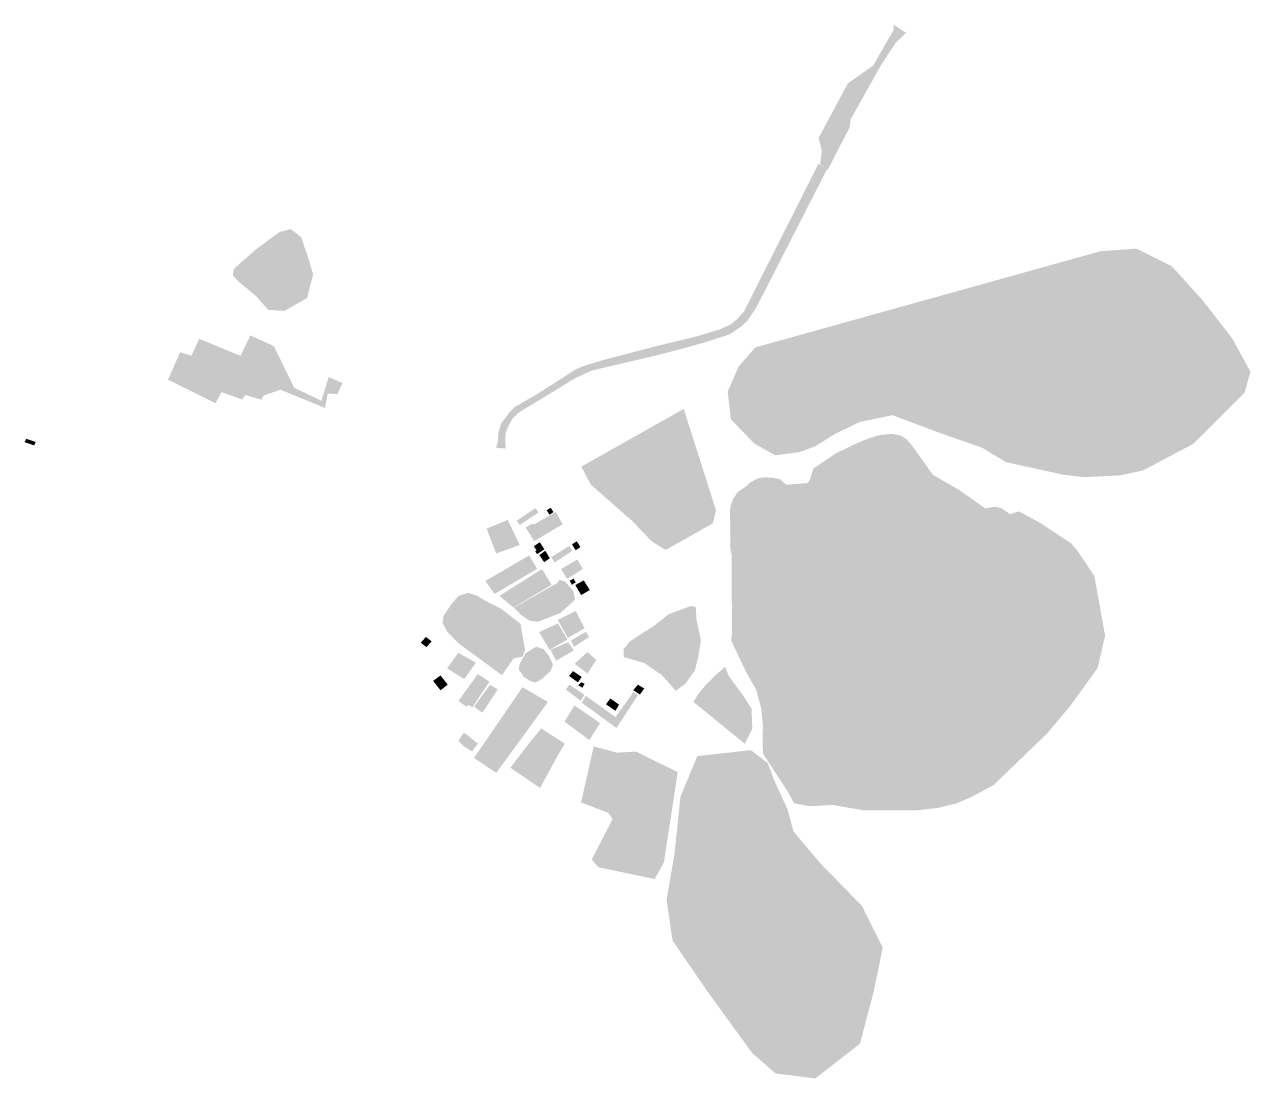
# Model space of a CAD drawing. Header units: feet. Extents: x 746381 to 749776, y 8928982 to 8931900.
import ezdxf

# ---------------------------------------------------------------- set-up
doc = ezdxf.new("R2010")
doc.units = ezdxf.units.FT
doc.header["$MEASUREMENT"] = 0

msp = doc.modelspace()

# ---------------------------------------------------------------- hatches: boundary and pattern name
for points in [[(748585.1, 8931519.8), (748589.3, 8931549.3), (748580.4, 8931585.6), (748661, 8931736.3), (748731.6, 8931786.3), (748788.5, 8931885.3), (748787.4, 8931899.6), (748822.7, 8931876.4), (748793.7, 8931849), (748751.1, 8931783.7), (748669.4, 8931637.8), (748666.3, 8931615.1), (748610.9, 8931507.7), (748606.7, 8931501.3), (748605, 8931497.2), (748585.3, 8931512.4), (748585.1, 8931519.8)], [(748579.8, 8931514.1), (748603.4, 8931498.9), (748430.6, 8931160.8), (748405.6, 8931112.8), (748382.9, 8931079.4), (748365.1, 8931063), (748334.6, 8931042.5), (748270.9, 8931021.4), (748200.1, 8931001.5), (748126.3, 8930982.6), (747952.1, 8930941.8), (747905.4, 8930920.3), (747835.2, 8930877.2), (747758.5, 8930831), (747744.8, 8930821.1), (747732.5, 8930808.5), (747722.2, 8930790.5), (747713.7, 8930769.6), (747712.4, 8930749.2), (747713.2, 8930736.4), (747713.4, 8930725.8), (747687.1, 8930728), (747692.1, 8930745.9), (747694, 8930772), (747701.3, 8930795.3), (747707.2, 8930803.5), (747713.9, 8930811.9), (747724.7, 8930827.2), (747739.8, 8930841.3), (747769.5, 8930858.7), (747794.7, 8930873), (747864.2, 8930917.2), (747904.6, 8930943.5), (747929.8, 8930954.6), (747990.8, 8930972.9), (748121.3, 8931006.9), (748245, 8931037), (748305.2, 8931055.3), (748335.8, 8931068.7), (748356.4, 8931085.9), (748373.2, 8931104.5), (748579.8, 8931514.1)], [(746961.1, 8931223.7), (747021.7, 8931276.9), (747087.5, 8931325.4), (747119.1, 8931333.3), (747147.6, 8931310.6), (747166, 8931255.9), (747180.3, 8931208.5), (747163.9, 8931142.6), (747100.7, 8931106.8), (747055.9, 8931109.9), (747022.2, 8931147.9), (746974.3, 8931187.9), (746958, 8931205.8), (746961.1, 8931223.7)], [(748571.7, 8930732.5), (748527.7, 8930716.2), (748460.5, 8930707), (748402.6, 8930739.4), (748337.7, 8930806.6), (748328.4, 8930883), (748358.5, 8930952.5), (748404.9, 8931005.8), (749361.6, 8931272.2), (749461.3, 8931279.2), (749558.6, 8931230.5), (749644.3, 8931135.6), (749725.4, 8931031.3), (749776.3, 8930938.6), (749760.1, 8930880.7), (749618.8, 8930739.4), (749478.6, 8930665.3), (749413.8, 8930651.4), (749316.5, 8930646.7), (749256.2, 8930653.7), (749098.7, 8930688.4), (749033.8, 8930727.8), (748908.7, 8930771.8), (748784.8, 8930818.2), (748694.5, 8930799.6), (748627.3, 8930767.2), (748571.7, 8930732.5)], [(746926.9, 8930882.2), (746910, 8930851.5), (746778.5, 8930916.5), (746812.1, 8930992.5), (746843.5, 8930983), (746864.7, 8931029.8), (746979.5, 8930982.3), (747006.5, 8931039.3), (747071.6, 8931009.3), (747127.8, 8930894.6), (747203.1, 8930858), (747223.6, 8930923.8), (747261.6, 8930907), (747247.7, 8930877), (747220.7, 8930877.8), (747213.3, 8930838.3), (747089.8, 8930888.7), (747043.8, 8930872.7), (747037.2, 8930861), (746992.6, 8930874.1), (746983.9, 8930861.7), (746926.9, 8930882.2)], [(748157, 8930445.2), (748118.8, 8930468.4), (748064.3, 8930525.1), (747949.7, 8930625.9), (747923, 8930675.7), (748206.8, 8930835.6), (748296, 8930555.2), (748287.9, 8930519.3), (748157, 8930445.2)], [(746385.8, 8930753), (746412, 8930744), (746408, 8930734.5), (746381.1, 8930743.7), (746385.8, 8930753)], [(748491, 8930625.8), (748492.1, 8930626), (748546.3, 8930630.1), (748551, 8930631.9), (748554.6, 8930636.8), (748557.1, 8930642.5), (748566.4, 8930671.8), (748572, 8930674.5), (748626.2, 8930711.5), (748639, 8930717.8), (748683.3, 8930739.3), (748714.6, 8930752.4), (748744.2, 8930762.1), (748764.9, 8930765), (748783.9, 8930766.6), (748808.3, 8930761.8), (748824.3, 8930751), (748841.2, 8930731.4), (748863.8, 8930699.8), (748896.3, 8930653.5), (748969.8, 8930610.9), (749042, 8930560.3), (749069.5, 8930564.9), (749086.2, 8930560.8), (749098.4, 8930552.7), (749110.6, 8930544.1), (749135.4, 8930552.2), (749138.6, 8930550), (749151.2, 8930543.2), (749195, 8930519.3), (749279.8, 8930463.3), (749297.9, 8930441.7), (749343.9, 8930373.1), (749373.7, 8930207.9), (749353, 8930118.5), (749278, 8930014.7), (749212.2, 8929936.2), (749065.9, 8929795.4), (749004.6, 8929762), (748963, 8929744), (748911.6, 8929731.3), (748849.3, 8929724.1), (748764.5, 8929724.1), (748707.6, 8929724.1), (748659.8, 8929732.2), (748619.2, 8929739.5), (748556, 8929735.8), (748512.7, 8929744), (748491.9, 8929781), (748439.1, 8929861.3), (748426.9, 8929880.3), (748425.1, 8929907.3), (748426, 8929958.8), (748421.5, 8930006.6), (748407.1, 8930059), (748380.4, 8930105.9), (748338, 8930194.3), (748340.7, 8930216.9), (748339.8, 8930313.5), (748339.8, 8930427.2), (748335.3, 8930454.7), (748335.8, 8930476.9), (748335.3, 8930499), (748335.8, 8930514.3), (748334.4, 8930551.8), (748336.7, 8930567.6), (748343.4, 8930586.1), (748356.5, 8930605.5), (748376.8, 8930619.5), (748391.7, 8930632.5), (748412.9, 8930643.8), (748429.2, 8930646.1), (748453.5, 8930645.2), (748473, 8930641.1), (748491, 8930625.8)], [(747744.4, 8930526.5), (747796.3, 8930561), (747804.3, 8930549), (747753, 8930514.3), (747744.4, 8930526.5)], [(747768.6, 8930507.8), (747787.7, 8930518.4), (747790, 8930514.9), (747852.5, 8930550.3), (747871.5, 8930516.5), (747792.6, 8930469.6), (747768.6, 8930507.8)], [(747827.1, 8930554.9), (747838.3, 8930562.1), (747846.1, 8930549.9), (747835.2, 8930542.8), (747827.1, 8930554.9)], [(747660.8, 8930504.3), (747719.2, 8930528.3), (747752.9, 8930458.7), (747687.4, 8930435.6), (747660.8, 8930504.3)], [(747800.4, 8930433.6), (747795.3, 8930441.8), (747799.1, 8930444), (747791.5, 8930455.4), (747808.3, 8930466.6), (747820.8, 8930446.8), (747800.4, 8930433.6)], [(747807, 8930431.1), (747823.5, 8930443.1), (747835.9, 8930422.2), (747820, 8930411.4), (747807, 8930431.1)], [(747807, 8930431.1), (747823.5, 8930443.1), (747835.9, 8930422.2), (747820, 8930411.4), (747807, 8930431.1)], [(747839.8, 8930425.4), (747889.6, 8930456.2), (747898.4, 8930442.9), (747849.5, 8930410.3), (747839.8, 8930425.4)], [(747839.8, 8930425.4), (747889.6, 8930456.2), (747898.4, 8930442.9), (747849.5, 8930410.3), (747839.8, 8930425.4)], [(747897.1, 8930460.6), (747910.5, 8930469), (747920.8, 8930453.4), (747907.5, 8930444.4), (747897.1, 8930460.6)], [(747897.1, 8930460.6), (747910.5, 8930469), (747920.8, 8930453.4), (747907.5, 8930444.4), (747897.1, 8930460.6)], [(747682.9, 8930323.4), (747657.2, 8930359.3), (747778.9, 8930430.3), (747800.5, 8930392.6), (747682.9, 8930323.4)], [(747682.9, 8930323.4), (747657.2, 8930359.3), (747778.9, 8930430.3), (747800.5, 8930392.6), (747682.9, 8930323.4)], [(747867.1, 8930392.2), (747911.9, 8930418.8), (747927, 8930392.7), (747883.9, 8930365.2), (747867.1, 8930392.2)], [(747867.1, 8930392.2), (747911.9, 8930418.8), (747927, 8930392.7), (747883.9, 8930365.2), (747867.1, 8930392.2)], [(747695.9, 8930317.9), (747814, 8930392.3), (747840.8, 8930348.6), (747735.3, 8930285.9), (747695.9, 8930317.9)], [(747695.9, 8930317.9), (747814, 8930392.3), (747840.8, 8930348.6), (747735.3, 8930285.9), (747695.9, 8930317.9)], [(747736, 8930285.2), (747856.7, 8930353.7), (747863.3, 8930362.8), (747878.1, 8930357.9), (747900.7, 8930331.7), (747906.2, 8930308.2), (747866, 8930271.3), (747804.2, 8930246.6), (747779.7, 8930249.3), (747757.4, 8930264.7), (747736, 8930285.2)], [(747891.1, 8930359.9), (747901.4, 8930365.9), (747907.7, 8930355.4), (747896.9, 8930348.8), (747891.1, 8930359.9)], [(747891.1, 8930359.9), (747901.4, 8930365.9), (747907.7, 8930355.4), (747896.9, 8930348.8), (747891.1, 8930359.9)], [(747906.4, 8930348.1), (747929.9, 8930360.9), (747946.5, 8930334.2), (747922.7, 8930320.3), (747906.4, 8930348.1)], [(747581.8, 8930187.6), (747551.4, 8930219.4), (747538.7, 8930243.2), (747541.3, 8930262.1), (747563.8, 8930296.1), (747582.7, 8930317.2), (747597.3, 8930322.9), (747611.4, 8930326.5), (747633.4, 8930319), (747662.5, 8930301.8), (747700.4, 8930282.8), (747754.6, 8930241), (747767.4, 8930168.7), (747760.4, 8930149.7), (747735.7, 8930145.3), (747703.5, 8930098.6), (747581.8, 8930187.6)], [(747858, 8930251.5), (747907.7, 8930276.2), (747932.4, 8930228.1), (747885.4, 8930202), (747858, 8930251.5)], [(748226.5, 8930290), (748239.8, 8930287.7), (748240.4, 8930281.3), (748242.1, 8930252.3), (748254.3, 8930195.6), (748246.8, 8930148.1), (748237.5, 8930111.6), (748211.4, 8930075.1), (748184.8, 8930054.8), (748167.4, 8930075.1), (748145.4, 8930099.4), (748096.8, 8930132.5), (748040.6, 8930148.7), (748040.6, 8930170.7), (748057.4, 8930192.1), (748124, 8930235), (748165.1, 8930267.4), (748226.5, 8930290)], [(747806.1, 8930217.8), (747858.3, 8930241.8), (747884.7, 8930197.2), (747835.3, 8930169.1), (747806.1, 8930217.8)], [(747806.1, 8930217.8), (747858.3, 8930241.8), (747884.7, 8930197.2), (747835.3, 8930169.1), (747806.1, 8930217.8)], [(747478.3, 8930188.4), (747492.5, 8930204.3), (747508.8, 8930192.2), (747494.2, 8930176.3), (747478.3, 8930188.4)], [(747894.4, 8930194.5), (747936.2, 8930218.5), (747944.8, 8930204.1), (747902.6, 8930177.3), (747894.4, 8930194.5)], [(747763.7, 8930094.3), (747750.6, 8930113.3), (747751.3, 8930126.4), (747757.9, 8930139.5), (747768.8, 8930159.2), (747798, 8930177.5), (747818.4, 8930170.9), (747833.7, 8930151.9), (747844.6, 8930127.9), (747838.8, 8930111.1), (747814.7, 8930088.5), (747796.5, 8930078.3), (747782.7, 8930081.9), (747763.7, 8930094.3)], [(747837.8, 8930169.1), (747887, 8930189.6), (747902.4, 8930167.3), (747853.4, 8930138.5), (747837.8, 8930169.1)], [(747551.4, 8930117.8), (747582.5, 8930160.3), (747631.4, 8930133.4), (747598.8, 8930087.6), (747551.4, 8930117.8)], [(747904.6, 8930130.4), (747940.3, 8930162.7), (747964.6, 8930140.8), (747940.3, 8930103.1), (747904.6, 8930130.4)], [(747621.5, 8930010), (747610.3, 8930016.4), (747604.3, 8930011.5), (747582.9, 8930027.2), (747636.3, 8930101.5), (747668.9, 8930080.7), (747621.5, 8930010)], [(747889.2, 8930096.7), (747900.2, 8930109.7), (747924.2, 8930093.6), (747913.6, 8930078.5), (747889.2, 8930096.7)], [(747889.2, 8930096.7), (747900.2, 8930109.7), (747924.2, 8930093.6), (747913.6, 8930078.5), (747889.2, 8930096.7)], [(748375.9, 8929908.9), (748233.4, 8930024.7), (748245, 8930043.3), (748262.4, 8930065.3), (748291.4, 8930095.4), (748321.5, 8930122), (748331.9, 8930095.4), (748369, 8930045.6), (748394.4, 8930006.2), (748396.8, 8929950.6), (748375.9, 8929908.9)], [(747533.1, 8930097.8), (747553, 8930072.4), (747533.3, 8930056.8), (747512.6, 8930082.8), (747533.1, 8930097.8)], [(747649.3, 8929994.8), (747625.9, 8930011.5), (747670, 8930071.9), (747691.8, 8930059.4), (747649.3, 8929994.8)], [(747890.2, 8930072.6), (747931.8, 8930044.5), (747921.5, 8930028), (747880.3, 8930058.6), (747890.2, 8930072.6)], [(747890.2, 8930072.6), (747931.8, 8930044.5), (747921.5, 8930028), (747880.3, 8930058.6), (747890.2, 8930072.6)], [(747914.9, 8930070.6), (747922.8, 8930079.2), (747932.1, 8930074.7), (747926.3, 8930063.7), (747914.9, 8930070.6)], [(748067, 8930056.9), (748079.7, 8930072.3), (748097.5, 8930061.7), (748085.2, 8930044.8), (748067, 8930056.9)], [(747760.3, 8930065.4), (747830.6, 8930024.2), (747687.7, 8929828.3), (747625.9, 8929869.5), (747760.3, 8930065.4)], [(747935.2, 8930041.4), (748017.9, 8929982.7), (748067.3, 8930051.7), (748080, 8930043.5), (748020.3, 8929952.2), (747924.6, 8930022.5), (747935.2, 8930041.4)], [(747991.5, 8930018.1), (748003.5, 8930034.2), (748027.5, 8930017), (748017.6, 8929999.9), (747991.5, 8930018.1)], [(747876.5, 8929970), (747904, 8930014.6), (747975.3, 8929965.9), (747945.1, 8929919.2), (747876.5, 8929970)], [(747610.9, 8929893.1), (747597, 8929902.8), (747582.6, 8929916.5), (747597.4, 8929939.4), (747612.2, 8929929.1), (747628.5, 8929915.4), (747636.9, 8929909.2), (747620.8, 8929887.5), (747610.9, 8929893.1)], [(747726.7, 8929842.5), (747777.8, 8929909.3), (747812.1, 8929951.3), (747877.4, 8929908.9), (747859.4, 8929879.1), (747808.7, 8929786.4), (747726.7, 8929842.5)], [(747957.5, 8929901.4), (748022, 8929884.2), (748074.9, 8929887), (748190.2, 8929830), (748151.8, 8929580.8), (748126.4, 8929534.2), (747969.9, 8929567.1), (747952, 8929588.4), (748009.7, 8929700.3), (747998, 8929717.4), (747922.5, 8929746.3), (747957.5, 8929901.4)], [(748392.7, 8929891.1), (748439.4, 8929855.4), (748455.8, 8929811.5), (748494.3, 8929726.4), (748510.7, 8929665.9), (748584.9, 8929578.1), (748700.2, 8929460), (748757.9, 8929344.7), (748733.1, 8929223.9), (748694.7, 8929078.4), (748571.2, 8928982.3), (748461.3, 8928996), (748395.4, 8929053.7), (748271.9, 8929223.9), (748175.8, 8929363.9), (748159.3, 8929476.5), (748181.3, 8929605.5), (748197.7, 8929762), (748244.4, 8929874.6), (748392.7, 8929891.1)]]:
    msp.add_hatch(color=256).paths.add_polyline_path(points, flags=0)

doc.saveas('drawing.dxf')
